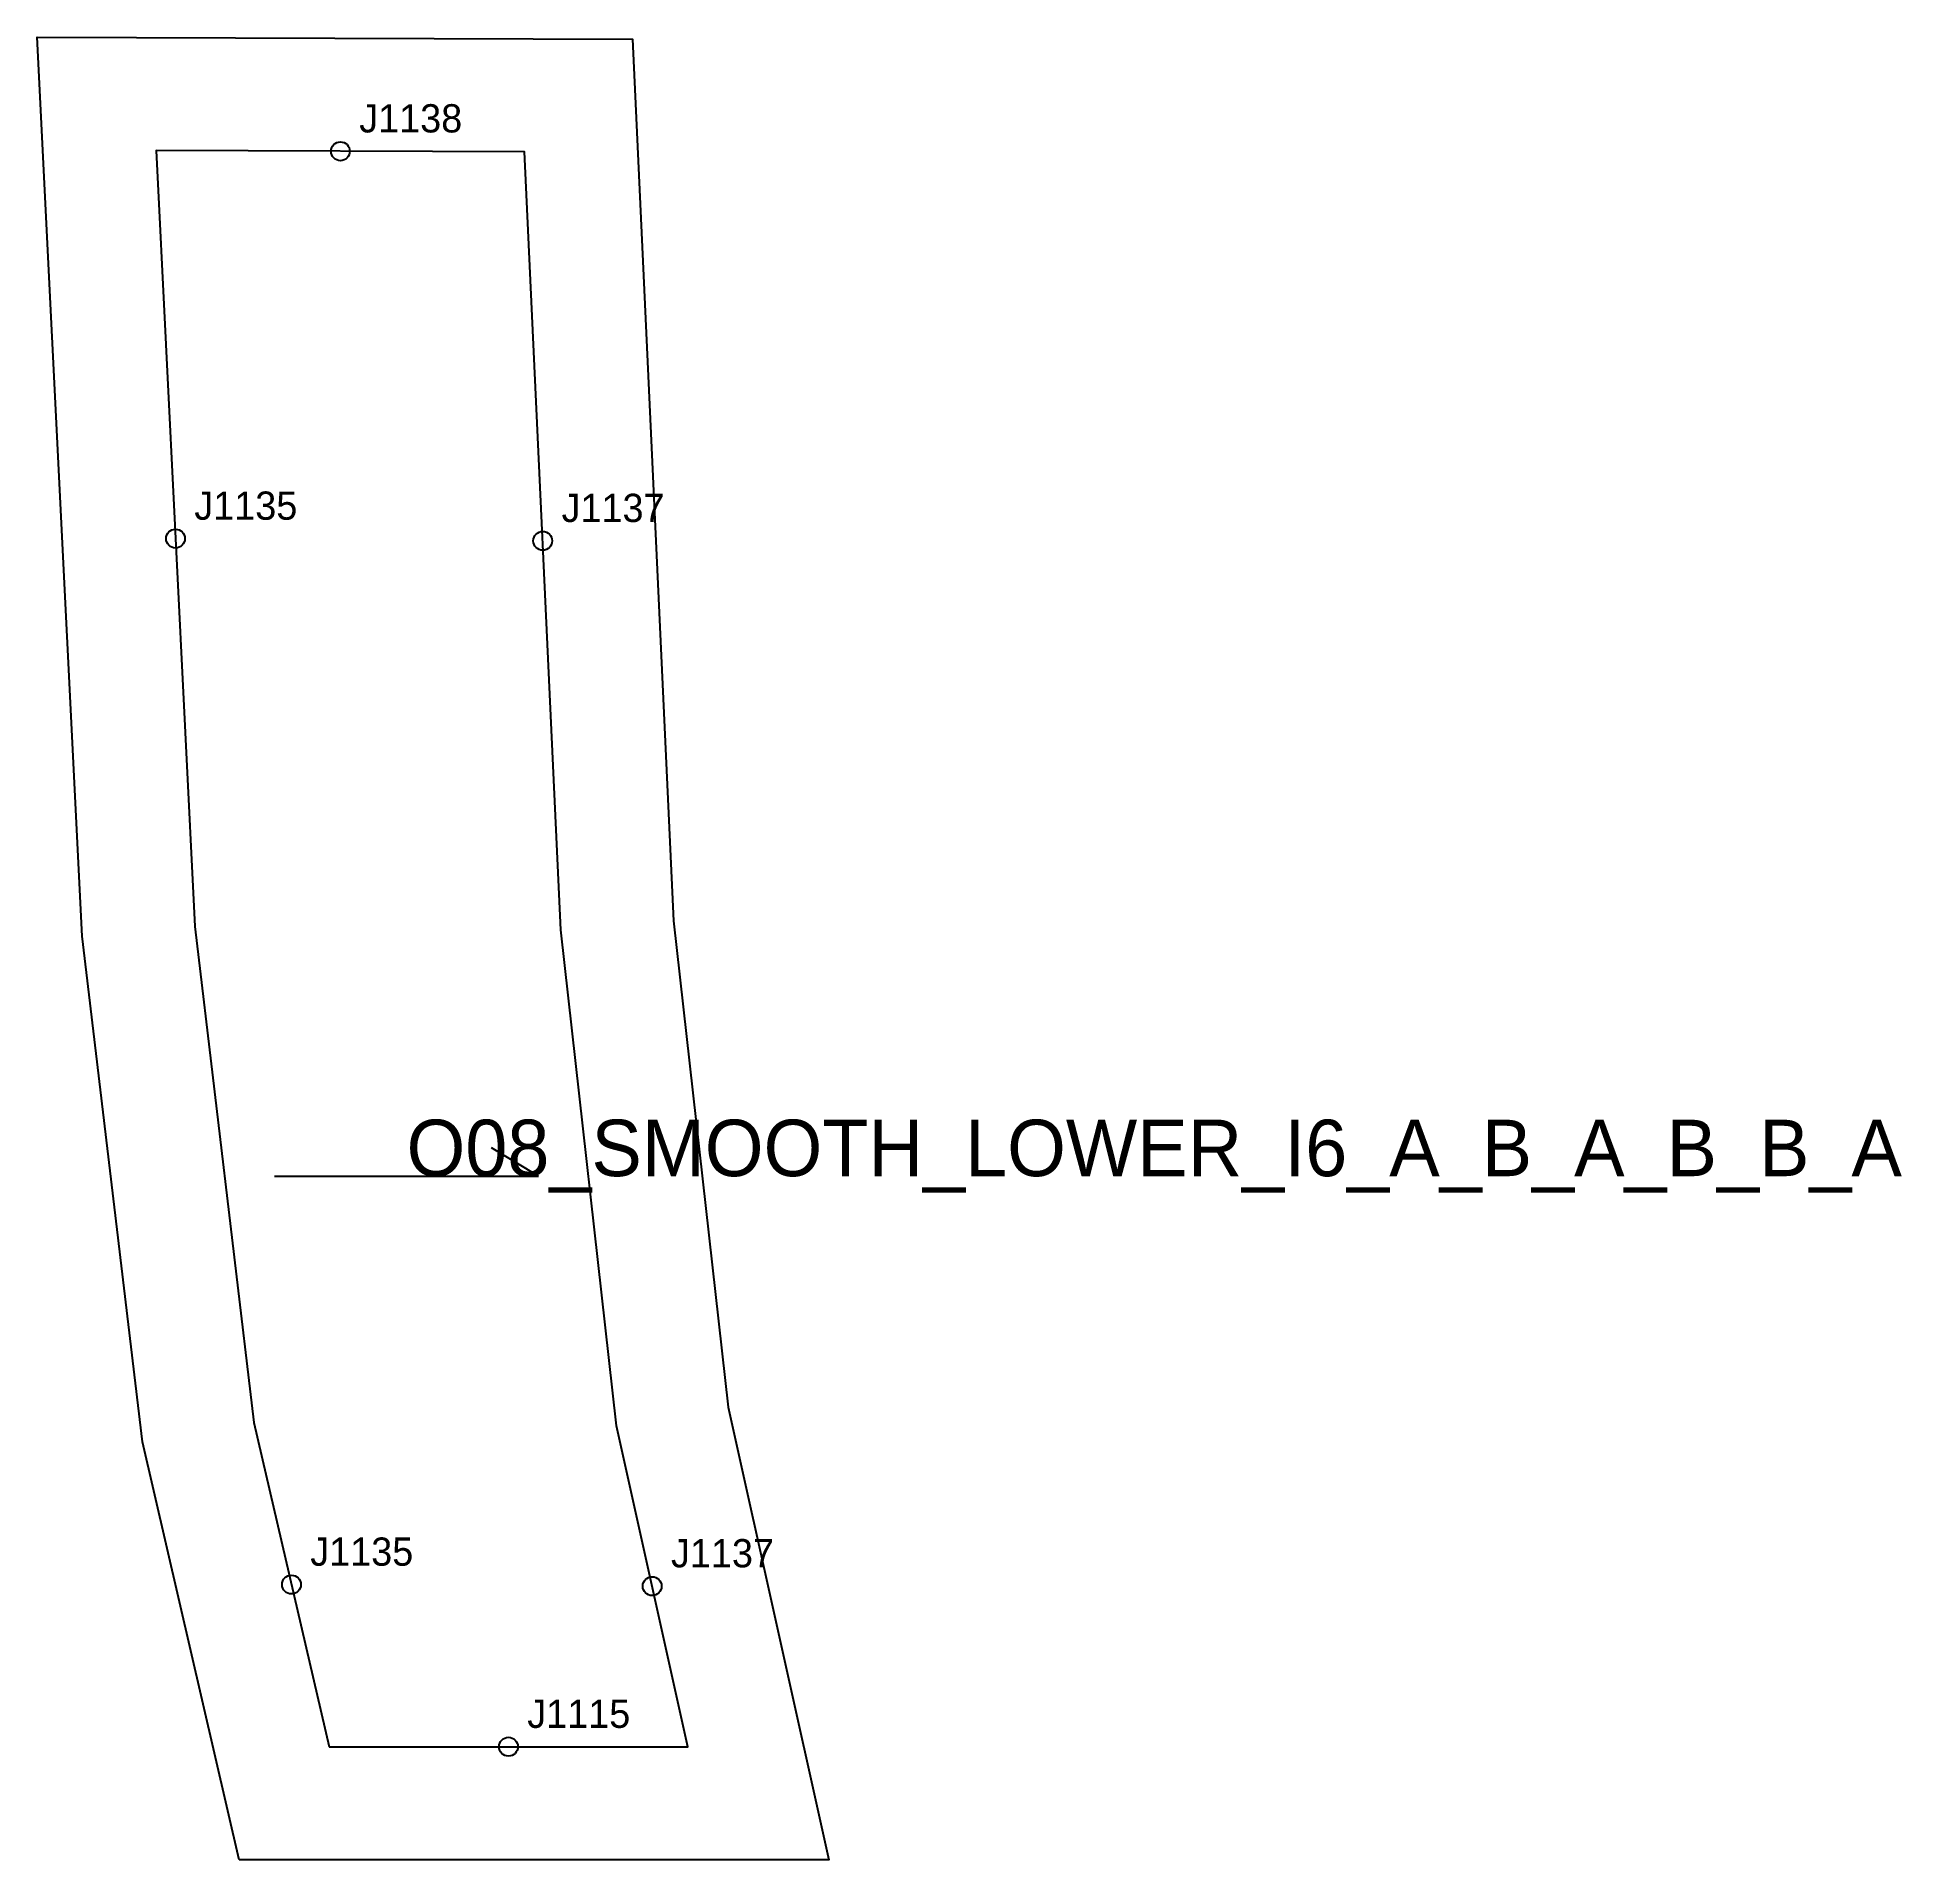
# Model space of a CAD drawing. Header units: millimetres. Extents: x -31 to 167, y -12 to 182.
import ezdxf

# ---------------------------------------------------------------- set-up
doc = ezdxf.new("R2010")
doc.units = ezdxf.units.MM
for name, color, linetype in [('CUT', 1, 'Continuous'), ('GRAIN', 3, 'Continuous'), ('LABEL', 7, 'Continuous'), ('NOTCH', 2, 'Continuous'), ('SEW', 5, 'Continuous')]:
    doc.layers.add(name, color=color, linetype=linetype)

msp = doc.modelspace()

# ---------------------------------------------------------------- linework, layer by layer
at = {"layer": 'CUT'}
msp.add_lwpolyline([(-9.54, -12), (-19.81, 32.37), (-26.2, 86.09), (-30.97, 181.54), (32.23, 181.33), (36.57, 87.69), (42.38, 36.07), (53.06, -12), (-9.54, -12)], close=True, dxfattribs=at)
at = {"layer": 'GRAIN'}
for p, q in [((22.24, 60.59), (17.24, 63.59)), ((-5.78, 60.59), (22.24, 60.59))]:
    msp.add_line(p, q, dxfattribs=at)
at = {"layer": 'NOTCH'}
for centre in [(1.21, 169.43), (-16.3, 128.3), (22.69, 128.06), (-3.99, 17.22), (34.31, 17.05), (19.05, 0)]:
    msp.add_circle(centre, 1, dxfattribs=at)
at = {"layer": 'SEW'}
msp.add_lwpolyline([(0, 0), (38.1, 0), (30.53, 34.09), (24.6, 86.74), (20.77, 169.37), (-18.36, 169.5), (-14.24, 87.1), (-7.97, 34.44)], close=True, dxfattribs=at)

# ---------------------------------------------------------------- texts
at = {"layer": 'LABEL'}
for s, height, p in [('J1138', 3, (3.21, 171.43)), ('J1135', 3, (-14.3, 130.3)), ('J1137', 3, (24.69, 130.06)), ('O08_SMOOTH_LOWER_I6_A_B_A_B_B_A', 6, (8.23, 60.59)), ('J1135', 3, (-1.99, 19.22)), ('J1137', 3, (36.31, 19.05)), ('J1115', 3, (21.05, 2))]:
    msp.add_text(s, height=height, dxfattribs=at).set_placement(p)

doc.saveas('drawing.dxf')
